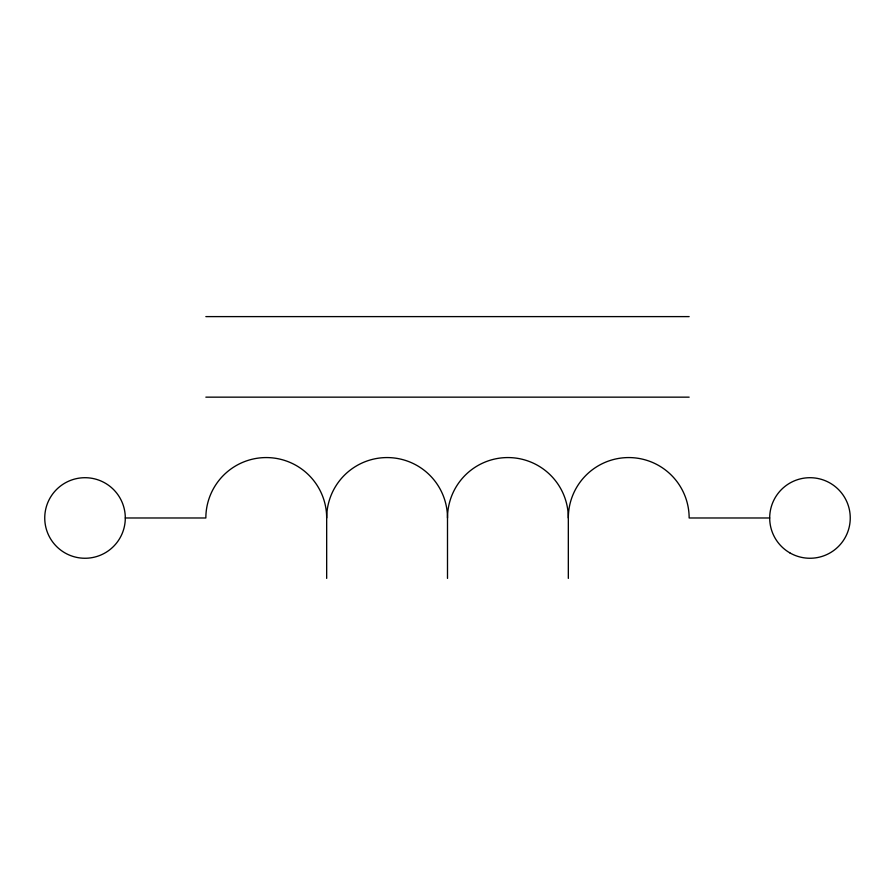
<?xml version="1.0" encoding="UTF-8"?>
<svg xmlns="http://www.w3.org/2000/svg" width="895" height="895" viewBox="0 0 895 895"><rect width="100%" height="100%" fill="white"/><g stroke="black" fill="none" stroke-linecap="round" stroke-linejoin="round"><path stroke-width="1.34" d="M205.85 316.606L689.15 316.606M205.85 397.156L689.15 397.156M125.3 517.981A40.275 40.275 0 0 0 64.887 483.099A40.275 40.275 0 0 0 64.887 552.864A40.275 40.275 0 0 0 125.3 517.981L205.85 517.981A60.412 60.412 0 0 1 266.262 457.569A60.412 60.412 0 0 1 326.675 517.981L326.675 578.394M769.7 517.981L689.15 517.981A60.412 60.412 0 0 0 628.737 457.569A60.412 60.412 0 0 0 568.325 517.981L568.325 578.394M568.325 517.981A60.412 60.412 0 0 0 507.912 457.569A60.412 60.412 0 0 0 447.5 517.981L447.5 578.394M326.675 517.981A60.412 60.412 0 0 1 387.087 457.569A60.412 60.412 0 0 1 447.5 517.981M789.837 552.864A40.275 40.275 0 0 0 850.25 517.981A40.275 40.275 0 0 0 789.837 483.099A40.275 40.275 0 0 0 789.837 552.864"/></g></svg>
